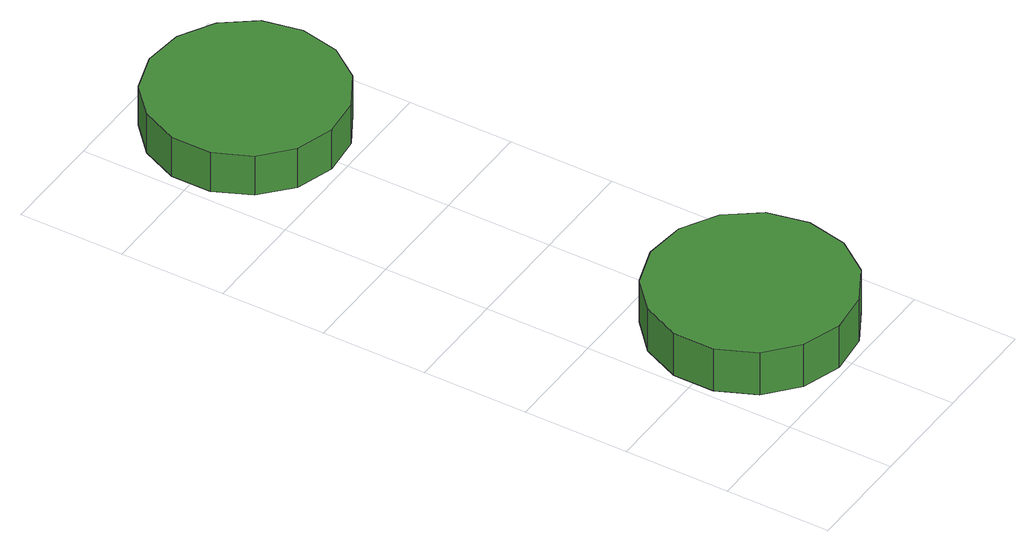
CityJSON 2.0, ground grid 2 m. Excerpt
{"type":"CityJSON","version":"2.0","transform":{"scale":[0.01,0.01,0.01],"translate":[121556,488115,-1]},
"CityObjects":{
"tree1":{"type":"SolitaryVegetationObject","attributes":{"function":"something"},"geometry":[{"type":"MultiSurface","lod":"1","boundaries":[[[0,1,2,3,4,5,6,7,8,9,10,11,12,13,14]],[[15,16,17,18,19,20,21,22,23,24,25,26,27,28,29]],[[0,29,28,1]],[[1,28,27,2]],[[2,27,26,3]],[[3,26,25,4]],[[4,25,24,5]],[[5,24,23,6]],[[6,23,22,7]],[[7,22,21,8]],[[8,21,20,9]],[[9,20,19,10]],[[10,19,18,11]],[[11,18,17,12]],[[12,17,16,13]],[[13,16,15,14]],[[14,15,29,0]]]}]},
"tree2":{"type":"SolitaryVegetationObject","attributes":{"function":"something"},"geometry":[{"type":"MultiSurface","lod":"1","boundaries":[[[30,31,32,33,34,35,36,37,38,39,40,41,42,43,44]],[[45,46,47,48,49,50,51,52,53,54,55,56,57,58,59]],[[30,59,58,31]],[[31,58,57,32]],[[32,57,56,33]],[[33,56,55,34]],[[34,55,54,35]],[[35,54,53,36]],[[36,53,52,37]],[[37,52,51,38]],[[38,51,50,39]],[[39,50,49,40]],[[40,49,48,41]],[[41,48,47,42]],[[42,47,46,43]],[[43,46,45,44]],[[44,45,59,30]]]}]}
},
"vertices":[
[388,200,180],[372,277,180],[326,340,180],[258,379,180],[180,387,180],[106,363,180],[48,311,180],[16,239,180],[16,161,180],[48,89,180],[106,37,180],[180,13,180],[258,21,180],[326,60,180],[372,123,180],[372,123,89],[326,60,89],[258,21,89],[180,13,89],[106,37,89],[48,89,89],[16,161,89],[16,239,89],[48,311,89],[106,363,89],[180,387,89],[258,379,89],[326,340,89],[372,277,89],[388,200,89],
[382,1200,173],[367,1274,173],[322,1335,173],[256,1373,173],[181,1381,173],[109,1358,173],[53,1307,173],[22,1238,173],[22,1162,173],[53,1093,173],[109,1042,173],[181,1019,173],[256,1027,173],[322,1065,173],[367,1126,173],[367,1126,89],[322,1065,89],[256,1027,89],[181,1019,89],[109,1042,89],[53,1093,89],[22,1162,89],[22,1238,89],[53,1307,89],[109,1358,89],[181,1381,89],[256,1373,89],[322,1335,89],[367,1274,89],[382,1200,89]
]}
